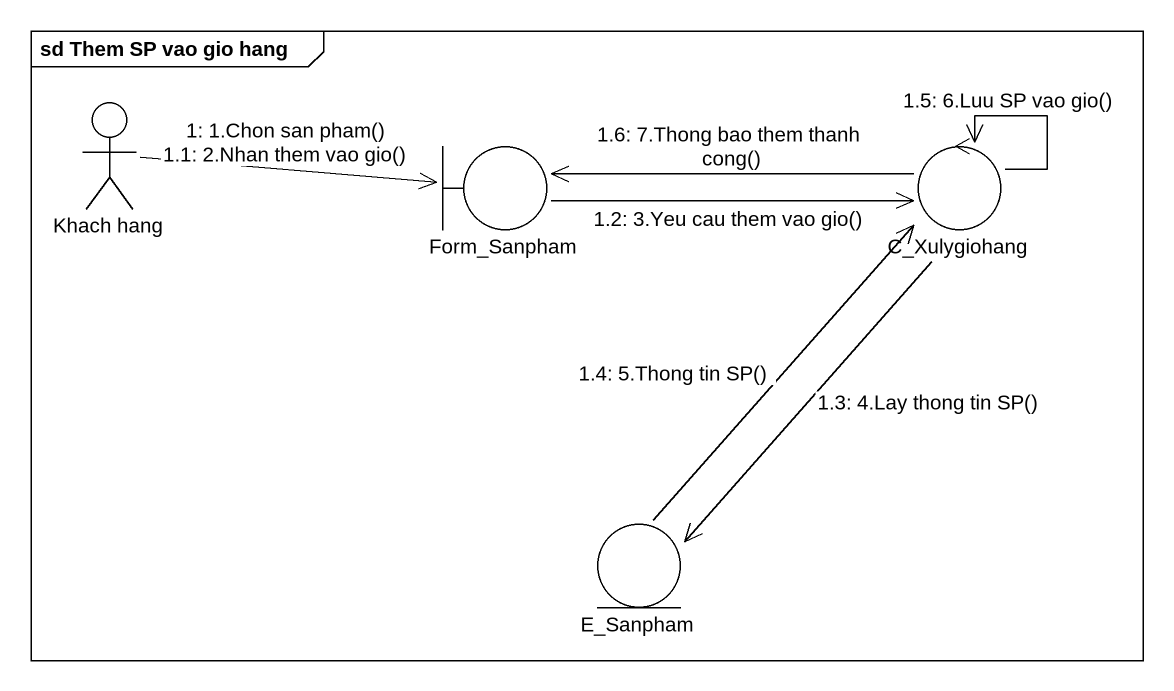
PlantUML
@startuml
mainframe sd Them SP vao gio hang
actor "Khach hang" as Khach_hang
boundary Form_Sanpham
control C_Xulygiohang
entity E_Sanpham
Khach_hang -right-> Form_Sanpham : 1: 1.Chon san pham()\n1.1: 2.Nhan them vao gio()
Form_Sanpham -right-> C_Xulygiohang : 1.2: 3.Yeu cau them vao gio()
C_Xulygiohang --> E_Sanpham : 1.3: 4.Lay thong tin SP()
E_Sanpham -up-> C_Xulygiohang : 1.4: 5.Thong tin SP()
C_Xulygiohang --> C_Xulygiohang : 1.5: 6.Luu SP vao gio()
C_Xulygiohang -left-> Form_Sanpham : 1.6: 7.Thong bao them thanh cong()
@enduml
